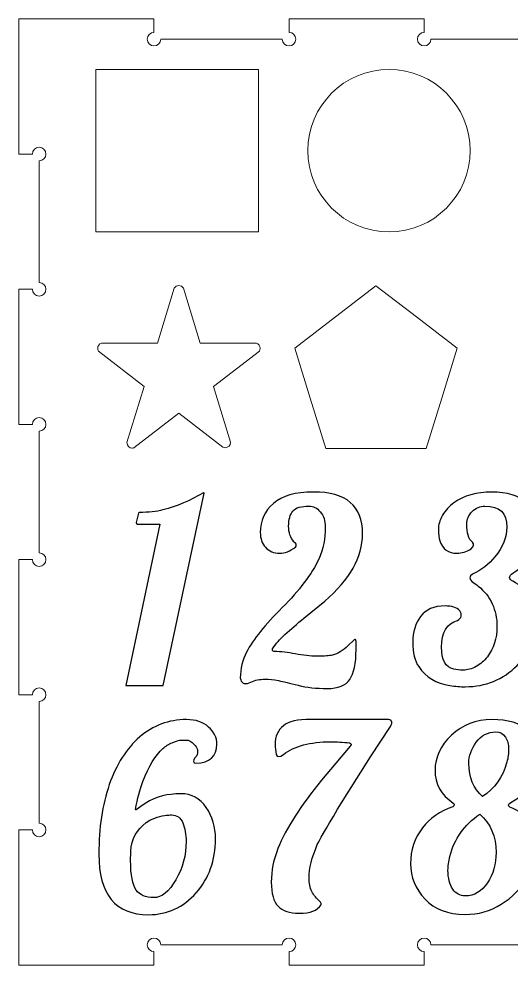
# Model space of a CAD drawing. Header units: centimetres. Extents: x -64 to 66, y 7 to 67.
# Drawn here: x -28.18 to -13.61, y 39.49 to 67.49 of the extents above; entities that cross this region are included whole.
import ezdxf

# ---------------------------------------------------------------- set-up
doc = ezdxf.new("R2010")
doc.units = ezdxf.units.CM
doc.header["$MEASUREMENT"] = 0
doc.layers.add('layer 1', color=7, linetype='Continuous')

msp = doc.modelspace()

# ---------------------------------------------------------------- linework, layer by layer
at = {"layer": 'layer 1', "color": 250, "lineweight": 20}
for points, knots in [([(-23.98167, 40.0928), (-23.98167, 40.0928), (-20.38167, 40.0928), (-20.38167, 40.0928), (-20.38167, 40.0928), (-20.38167, 40.20326), (-20.29213, 40.2928), (-20.18167, 40.2928), (-20.18167, 40.2928), (-20.07121, 40.2928), (-19.98167, 40.20326), (-19.98167, 40.0928), (-19.98167, 40.0928), (-19.98167, 39.98234), (-20.07121, 39.8928), (-20.18167, 39.8928), (-20.18167, 39.8928), (-20.18167, 39.8928), (-20.18167, 39.4928), (-20.18167, 39.4928), (-20.18167, 39.4928), (-20.18167, 39.4928), (-16.18166, 39.4928), (-16.18166, 39.4928), (-16.18166, 39.4928), (-16.18166, 39.4928), (-16.18166, 39.8928), (-16.18166, 39.8928), (-16.18166, 39.8928), (-16.29212, 39.8928), (-16.38166, 39.98234), (-16.38166, 40.0928), (-16.38166, 40.0928), (-16.38166, 40.20326), (-16.29212, 40.2928), (-16.18166, 40.2928), (-16.18166, 40.2928), (-16.0712, 40.2928), (-15.98166, 40.20326), (-15.98166, 40.0928), (-15.98166, 40.0928), (-15.98166, 40.0928), (-12.38166, 40.0928), (-12.38166, 40.0928), (-12.38166, 40.0928), (-12.38166, 40.20326), (-12.29212, 40.2928), (-12.18166, 40.2928), (-12.18166, 40.2928), (-12.0712, 40.2928), (-11.98166, 40.20326), (-11.98166, 40.0928), (-11.98166, 40.0928), (-11.98166, 39.98234), (-12.0712, 39.8928), (-12.18166, 39.8928), (-12.18166, 39.8928), (-12.18166, 39.8928), (-12.18166, 39.4928), (-12.18166, 39.4928), (-12.18166, 39.4928), (-12.18166, 39.4928), (-8.18167, 39.4928), (-8.18167, 39.4928), (-8.18167, 39.4928), (-8.18167, 39.4928), (-8.18167, 39.8928), (-8.18167, 39.8928), (-8.18167, 39.8928), (-8.29213, 39.8928), (-8.38167, 39.98234), (-8.38167, 40.0928), (-8.38167, 40.0928), (-8.38167, 40.20326), (-8.29213, 40.2928), (-8.18167, 40.2928), (-8.18167, 40.2928), (-8.07121, 40.2928), (-7.98167, 40.20326), (-7.98167, 40.0928), (-7.98167, 40.0928), (-7.98167, 40.0928), (-4.38167, 40.0928), (-4.38167, 40.0928), (-4.38167, 40.0928), (-4.38167, 40.20326), (-4.29213, 40.2928), (-4.18167, 40.2928), (-4.18167, 40.2928), (-4.07121, 40.2928), (-3.98167, 40.20326), (-3.98167, 40.0928), (-3.98167, 40.0928), (-3.98167, 39.98234), (-4.07121, 39.8928), (-4.18167, 39.8928), (-4.18167, 39.8928), (-4.18167, 39.8928), (-4.18167, 39.4928), (-4.18167, 39.4928), (-4.18167, 39.4928), (-4.18167, 39.4928), (-0.18166, 39.4928), (-0.18166, 39.4928), (-0.18166, 39.4928), (-0.18166, 39.4928), (-0.18166, 43.4928), (-0.18166, 43.4928), (-0.18166, 43.4928), (-0.18166, 43.4928), (-0.58166, 43.4928), (-0.58166, 43.4928), (-0.58166, 43.4928), (-0.58166, 43.38234), (-0.6712, 43.2928), (-0.78166, 43.2928), (-0.78166, 43.2928), (-0.89212, 43.2928), (-0.98166, 43.38234), (-0.98166, 43.4928), (-0.98166, 43.4928), (-0.98166, 43.60326), (-0.89212, 43.6928), (-0.78166, 43.6928), (-0.78166, 43.6928), (-0.78166, 43.6928), (-0.78166, 47.2928), (-0.78166, 47.2928), (-0.78166, 47.2928), (-0.89212, 47.2928), (-0.98166, 47.38234), (-0.98166, 47.4928), (-0.98166, 47.4928), (-0.98166, 47.60326), (-0.89212, 47.6928), (-0.78166, 47.6928), (-0.78166, 47.6928), (-0.6712, 47.6928), (-0.58166, 47.60326), (-0.58166, 47.4928), (-0.58166, 47.4928), (-0.58166, 47.4928), (-0.18166, 47.4928), (-0.18166, 47.4928), (-0.18166, 47.4928), (-0.18166, 47.4928), (-0.18166, 51.4928), (-0.18166, 51.4928), (-0.18166, 51.4928), (-0.18166, 51.4928), (-0.58166, 51.4928), (-0.58166, 51.4928), (-0.58166, 51.4928), (-0.58166, 51.38234), (-0.6712, 51.2928), (-0.78166, 51.2928), (-0.78166, 51.2928), (-0.89212, 51.2928), (-0.98166, 51.38234), (-0.98166, 51.4928), (-0.98166, 51.4928), (-0.98166, 51.60326), (-0.89212, 51.6928), (-0.78166, 51.6928), (-0.78166, 51.6928), (-0.78166, 51.6928), (-0.78166, 55.2928), (-0.78166, 55.2928), (-0.78166, 55.2928), (-0.89212, 55.2928), (-0.98166, 55.38234), (-0.98166, 55.4928), (-0.98166, 55.4928), (-0.98166, 55.60326), (-0.89212, 55.6928), (-0.78166, 55.6928), (-0.78166, 55.6928), (-0.6712, 55.6928), (-0.58166, 55.60326), (-0.58166, 55.4928), (-0.58166, 55.4928), (-0.58166, 55.4928), (-0.18166, 55.4928), (-0.18166, 55.4928), (-0.18166, 55.4928), (-0.18166, 55.4928), (-0.18166, 59.4928), (-0.18166, 59.4928), (-0.18166, 59.4928), (-0.18166, 59.4928), (-0.58166, 59.4928), (-0.58166, 59.4928), (-0.58166, 59.4928), (-0.58166, 59.38234), (-0.6712, 59.2928), (-0.78166, 59.2928), (-0.78166, 59.2928), (-0.89212, 59.2928), (-0.98166, 59.38234), (-0.98166, 59.4928), (-0.98166, 59.4928), (-0.98166, 59.60326), (-0.89212, 59.6928), (-0.78166, 59.6928), (-0.78166, 59.6928), (-0.78166, 59.6928), (-0.78166, 63.2928), (-0.78166, 63.2928), (-0.78166, 63.2928), (-0.89212, 63.2928), (-0.98166, 63.38234), (-0.98166, 63.4928), (-0.98166, 63.4928), (-0.98166, 63.60326), (-0.89212, 63.6928), (-0.78166, 63.6928), (-0.78166, 63.6928), (-0.6712, 63.6928), (-0.58166, 63.60326), (-0.58166, 63.4928), (-0.58166, 63.4928), (-0.58166, 63.4928), (-0.18166, 63.4928), (-0.18166, 63.4928), (-0.18166, 63.4928), (-0.18166, 63.4928), (-0.18166, 67.4928), (-0.18166, 67.4928), (-0.18166, 67.4928), (-0.18166, 67.4928), (-4.18167, 67.4928), (-4.18167, 67.4928), (-4.18167, 67.4928), (-4.18167, 67.4928), (-4.18167, 67.0928), (-4.18167, 67.0928), (-4.18167, 67.0928), (-4.07121, 67.0928), (-3.98167, 67.00326), (-3.98167, 66.8928), (-3.98167, 66.8928), (-3.98167, 66.78234), (-4.07121, 66.6928), (-4.18167, 66.6928), (-4.18167, 66.6928), (-4.29213, 66.6928), (-4.38167, 66.78234), (-4.38167, 66.8928), (-4.38167, 66.8928), (-4.38167, 66.8928), (-7.98167, 66.8928), (-7.98167, 66.8928), (-7.98167, 66.8928), (-7.98167, 66.78234), (-8.07121, 66.6928), (-8.18167, 66.6928), (-8.18167, 66.6928), (-8.29213, 66.6928), (-8.38167, 66.78234), (-8.38167, 66.8928), (-8.38167, 66.8928), (-8.38167, 67.00326), (-8.29213, 67.0928), (-8.18167, 67.0928), (-8.18167, 67.0928), (-8.18167, 67.0928), (-8.18167, 67.4928), (-8.18167, 67.4928), (-8.18167, 67.4928), (-8.18167, 67.4928), (-12.18166, 67.4928), (-12.18166, 67.4928), (-12.18166, 67.4928), (-12.18166, 67.4928), (-12.18166, 67.0928), (-12.18166, 67.0928), (-12.18166, 67.0928), (-12.0712, 67.0928), (-11.98166, 67.00326), (-11.98166, 66.8928), (-11.98166, 66.8928), (-11.98166, 66.78234), (-12.0712, 66.6928), (-12.18166, 66.6928), (-12.18166, 66.6928), (-12.29212, 66.6928), (-12.38166, 66.78234), (-12.38166, 66.8928), (-12.38166, 66.8928), (-12.38166, 66.8928), (-15.98166, 66.8928), (-15.98166, 66.8928), (-15.98166, 66.8928), (-15.98166, 66.78234), (-16.0712, 66.6928), (-16.18166, 66.6928), (-16.18166, 66.6928), (-16.29212, 66.6928), (-16.38166, 66.78234), (-16.38166, 66.8928), (-16.38166, 66.8928), (-16.38166, 67.00326), (-16.29212, 67.0928), (-16.18166, 67.0928), (-16.18166, 67.0928), (-16.18166, 67.0928), (-16.18166, 67.4928), (-16.18166, 67.4928), (-16.18166, 67.4928), (-16.18166, 67.4928), (-20.18167, 67.4928), (-20.18167, 67.4928), (-20.18167, 67.4928), (-20.18167, 67.4928), (-20.18167, 67.0928), (-20.18167, 67.0928), (-20.18167, 67.0928), (-20.07121, 67.0928), (-19.98167, 67.00326), (-19.98167, 66.8928), (-19.98167, 66.8928), (-19.98167, 66.78234), (-20.07121, 66.6928), (-20.18167, 66.6928), (-20.18167, 66.6928), (-20.29213, 66.6928), (-20.38167, 66.78234), (-20.38167, 66.8928), (-20.38167, 66.8928), (-20.38167, 66.8928), (-23.98167, 66.8928), (-23.98167, 66.8928), (-23.98167, 66.8928), (-23.98167, 66.78234), (-24.07121, 66.6928), (-24.18167, 66.6928), (-24.18167, 66.6928), (-24.29213, 66.6928), (-24.38167, 66.78234), (-24.38167, 66.8928), (-24.38167, 66.8928), (-24.38167, 67.00326), (-24.29213, 67.0928), (-24.18167, 67.0928), (-24.18167, 67.0928), (-24.18167, 67.0928), (-24.18167, 67.4928), (-24.18167, 67.4928), (-24.18167, 67.4928), (-24.18167, 67.4928), (-28.18166, 67.4928), (-28.18166, 67.4928), (-28.18166, 67.4928), (-28.18166, 67.4928), (-28.18166, 63.4928), (-28.18166, 63.4928), (-28.18166, 63.4928), (-28.18166, 63.4928), (-27.78166, 63.4928), (-27.78166, 63.4928), (-27.78166, 63.4928), (-27.78166, 63.60326), (-27.69212, 63.6928), (-27.58166, 63.6928), (-27.58166, 63.6928), (-27.4712, 63.6928), (-27.38166, 63.60326), (-27.38166, 63.4928), (-27.38166, 63.4928), (-27.38166, 63.38234), (-27.4712, 63.2928), (-27.58166, 63.2928), (-27.58166, 63.2928), (-27.58166, 63.2928), (-27.58166, 59.6928), (-27.58166, 59.6928), (-27.58166, 59.6928), (-27.4712, 59.6928), (-27.38166, 59.60326), (-27.38166, 59.4928), (-27.38166, 59.4928), (-27.38166, 59.38234), (-27.4712, 59.2928), (-27.58166, 59.2928), (-27.58166, 59.2928), (-27.69212, 59.2928), (-27.78166, 59.38234), (-27.78166, 59.4928), (-27.78166, 59.4928), (-27.78166, 59.4928), (-28.18166, 59.4928), (-28.18166, 59.4928), (-28.18166, 59.4928), (-28.18166, 59.4928), (-28.18166, 55.4928), (-28.18166, 55.4928), (-28.18166, 55.4928), (-28.18166, 55.4928), (-27.78166, 55.4928), (-27.78166, 55.4928), (-27.78166, 55.4928), (-27.78166, 55.60326), (-27.69212, 55.6928), (-27.58166, 55.6928), (-27.58166, 55.6928), (-27.4712, 55.6928), (-27.38166, 55.60326), (-27.38166, 55.4928), (-27.38166, 55.4928), (-27.38166, 55.38234), (-27.4712, 55.2928), (-27.58166, 55.2928), (-27.58166, 55.2928), (-27.58166, 55.2928), (-27.58166, 51.6928), (-27.58166, 51.6928), (-27.58166, 51.6928), (-27.4712, 51.6928), (-27.38166, 51.60326), (-27.38166, 51.4928), (-27.38166, 51.4928), (-27.38166, 51.38234), (-27.4712, 51.2928), (-27.58166, 51.2928), (-27.58166, 51.2928), (-27.69212, 51.2928), (-27.78166, 51.38234), (-27.78166, 51.4928), (-27.78166, 51.4928), (-27.78166, 51.4928), (-28.18166, 51.4928), (-28.18166, 51.4928), (-28.18166, 51.4928), (-28.18166, 51.4928), (-28.18166, 47.4928), (-28.18166, 47.4928), (-28.18166, 47.4928), (-28.18166, 47.4928), (-27.78166, 47.4928), (-27.78166, 47.4928), (-27.78166, 47.4928), (-27.78166, 47.60326), (-27.69212, 47.6928), (-27.58166, 47.6928), (-27.58166, 47.6928), (-27.4712, 47.6928), (-27.38166, 47.60326), (-27.38166, 47.4928), (-27.38166, 47.4928), (-27.38166, 47.38234), (-27.4712, 47.2928), (-27.58166, 47.2928), (-27.58166, 47.2928), (-27.58166, 47.2928), (-27.58166, 43.6928), (-27.58166, 43.6928), (-27.58166, 43.6928), (-27.4712, 43.6928), (-27.38166, 43.60326), (-27.38166, 43.4928), (-27.38166, 43.4928), (-27.38166, 43.38234), (-27.4712, 43.2928), (-27.58166, 43.2928), (-27.58166, 43.2928), (-27.69212, 43.2928), (-27.78166, 43.38234), (-27.78166, 43.4928), (-27.78166, 43.4928), (-27.78166, 43.4928), (-28.18166, 43.4928), (-28.18166, 43.4928), (-28.18166, 43.4928), (-28.18166, 43.4928), (-28.18166, 39.4928), (-28.18166, 39.4928), (-28.18166, 39.4928), (-28.18166, 39.4928), (-24.18167, 39.4928), (-24.18167, 39.4928), (-24.18167, 39.4928), (-24.18167, 39.4928), (-24.18167, 39.8928), (-24.18167, 39.8928), (-24.18167, 39.8928), (-24.29213, 39.8928), (-24.38167, 39.98234), (-24.38167, 40.0928), (-24.38167, 40.0928), (-24.38167, 40.20326), (-24.29213, 40.2928), (-24.18167, 40.2928), (-24.18167, 40.2928), (-24.07121, 40.2928), (-23.98167, 40.20326), (-23.98167, 40.0928)], [0, 0, 0, 0, 0.008, 0.008, 0.008, 0.008, 0.016, 0.016, 0.016, 0.016, 0.024, 0.024, 0.024, 0.024, 0.032, 0.032, 0.032, 0.032, 0.04, 0.04, 0.04, 0.04, 0.048, 0.048, 0.048, 0.048, 0.056, 0.056, 0.056, 0.056, 0.064, 0.064, 0.064, 0.064, 0.072, 0.072, 0.072, 0.072, 0.08, 0.08, 0.08, 0.08, 0.088, 0.088, 0.088, 0.088, 0.096, 0.096, 0.096, 0.096, 0.104, 0.104, 0.104, 0.104, 0.112, 0.112, 0.112, 0.112, 0.12, 0.12, 0.12, 0.12, 0.128, 0.128, 0.128, 0.128, 0.136, 0.136, 0.136, 0.136, 0.144, 0.144, 0.144, 0.144, 0.152, 0.152, 0.152, 0.152, 0.16, 0.16, 0.16, 0.16, 0.168, 0.168, 0.168, 0.168, 0.176, 0.176, 0.176, 0.176, 0.184, 0.184, 0.184, 0.184, 0.192, 0.192, 0.192, 0.192, 0.2, 0.2, 0.2, 0.2, 0.208, 0.208, 0.208, 0.208, 0.216, 0.216, 0.216, 0.216, 0.224, 0.224, 0.224, 0.224, 0.232, 0.232, 0.232, 0.232, 0.24, 0.24, 0.24, 0.24, 0.248, 0.248, 0.248, 0.248, 0.256, 0.256, 0.256, 0.256, 0.264, 0.264, 0.264, 0.264, 0.272, 0.272, 0.272, 0.272, 0.28, 0.28, 0.28, 0.28, 0.288, 0.288, 0.288, 0.288, 0.296, 0.296, 0.296, 0.296, 0.304, 0.304, 0.304, 0.304, 0.312, 0.312, 0.312, 0.312, 0.32, 0.32, 0.32, 0.32, 0.328, 0.328, 0.328, 0.328, 0.336, 0.336, 0.336, 0.336, 0.344, 0.344, 0.344, 0.344, 0.352, 0.352, 0.352, 0.352, 0.36, 0.36, 0.36, 0.36, 0.368, 0.368, 0.368, 0.368, 0.376, 0.376, 0.376, 0.376, 0.384, 0.384, 0.384, 0.384, 0.392, 0.392, 0.392, 0.392, 0.4, 0.4, 0.4, 0.4, 0.408, 0.408, 0.408, 0.408, 0.416, 0.416, 0.416, 0.416, 0.424, 0.424, 0.424, 0.424, 0.432, 0.432, 0.432, 0.432, 0.44, 0.44, 0.44, 0.44, 0.448, 0.448, 0.448, 0.448, 0.456, 0.456, 0.456, 0.456, 0.464, 0.464, 0.464, 0.464, 0.472, 0.472, 0.472, 0.472, 0.48, 0.48, 0.48, 0.48, 0.488, 0.488, 0.488, 0.488, 0.496, 0.496, 0.496, 0.496, 0.504, 0.504, 0.504, 0.504, 0.512, 0.512, 0.512, 0.512, 0.52, 0.52, 0.52, 0.52, 0.528, 0.528, 0.528, 0.528, 0.536, 0.536, 0.536, 0.536, 0.544, 0.544, 0.544, 0.544, 0.552, 0.552, 0.552, 0.552, 0.56, 0.56, 0.56, 0.56, 0.568, 0.568, 0.568, 0.568, 0.576, 0.576, 0.576, 0.576, 0.584, 0.584, 0.584, 0.584, 0.592, 0.592, 0.592, 0.592, 0.6, 0.6, 0.6, 0.6, 0.608, 0.608, 0.608, 0.608, 0.616, 0.616, 0.616, 0.616, 0.624, 0.624, 0.624, 0.624, 0.632, 0.632, 0.632, 0.632, 0.64, 0.64, 0.64, 0.64, 0.648, 0.648, 0.648, 0.648, 0.656, 0.656, 0.656, 0.656, 0.664, 0.664, 0.664, 0.664, 0.672, 0.672, 0.672, 0.672, 0.68, 0.68, 0.68, 0.68, 0.688, 0.688, 0.688, 0.688, 0.696, 0.696, 0.696, 0.696, 0.704, 0.704, 0.704, 0.704, 0.712, 0.712, 0.712, 0.712, 0.72, 0.72, 0.72, 0.72, 0.728, 0.728, 0.728, 0.728, 0.736, 0.736, 0.736, 0.736, 0.744, 0.744, 0.744, 0.744, 0.752, 0.752, 0.752, 0.752, 0.76, 0.76, 0.76, 0.76, 0.768, 0.768, 0.768, 0.768, 0.776, 0.776, 0.776, 0.776, 0.784, 0.784, 0.784, 0.784, 0.792, 0.792, 0.792, 0.792, 0.8, 0.8, 0.8, 0.8, 0.808, 0.808, 0.808, 0.808, 0.816, 0.816, 0.816, 0.816, 0.824, 0.824, 0.824, 0.824, 0.832, 0.832, 0.832, 0.832, 0.84, 0.84, 0.84, 0.84, 0.848, 0.848, 0.848, 0.848, 0.856, 0.856, 0.856, 0.856, 0.864, 0.864, 0.864, 0.864, 0.872, 0.872, 0.872, 0.872, 0.88, 0.88, 0.88, 0.88, 0.888, 0.888, 0.888, 0.888, 0.896, 0.896, 0.896, 0.896, 0.904, 0.904, 0.904, 0.904, 0.912, 0.912, 0.912, 0.912, 0.92, 0.92, 0.92, 0.92, 0.928, 0.928, 0.928, 0.928, 0.936, 0.936, 0.936, 0.936, 0.944, 0.944, 0.944, 0.944, 0.952, 0.952, 0.952, 0.952, 0.96, 0.96, 0.96, 0.96, 0.968, 0.968, 0.968, 0.968, 0.976, 0.976, 0.976, 0.976, 0.984, 0.984, 0.984, 0.984, 1, 1, 1, 1]), ([(-25.89894, 61.18924), (-25.89894, 61.18924), (-21.08837, 61.18924), (-21.08837, 61.18924), (-21.08837, 61.18924), (-21.08837, 61.18924), (-21.08837, 65.99981), (-21.08837, 65.99981), (-21.08837, 65.99981), (-21.08837, 65.99981), (-25.89894, 65.99981), (-25.89894, 65.99981), (-25.89894, 65.99981), (-25.89894, 65.99981), (-25.89894, 61.18924), (-25.89894, 61.18924)], [0, 0, 0, 0, 0.2, 0.2, 0.2, 0.2, 0.4, 0.4, 0.4, 0.4, 0.6, 0.6, 0.6, 0.6, 1, 1, 1, 1]), ([(-17.22185, 61.18924), (-15.89705, 61.18924), (-14.81656, 62.26975), (-14.81656, 63.59452), (-14.81656, 63.59452), (-14.81656, 64.91931), (-15.89705, 65.99981), (-17.22185, 65.99981), (-17.22185, 65.99981), (-18.54663, 65.99981), (-19.62712, 64.91931), (-19.62712, 63.59452), (-19.62712, 63.59452), (-19.62712, 62.26975), (-18.54663, 61.18924), (-17.22185, 61.18924)], [0, 0, 0, 0, 0.2, 0.2, 0.2, 0.2, 0.4, 0.4, 0.4, 0.4, 0.6, 0.6, 0.6, 0.6, 1, 1, 1, 1]), ([(-21.14885, 57.89739), (-21.08459, 57.87585), (-21.03824, 57.81473), (-21.03824, 57.7427), (-21.03824, 57.7427), (-21.03824, 57.71303), (-21.04611, 57.68522), (-21.05984, 57.66126), (-21.05984, 57.66126), (-21.05984, 57.66126), (-22.42081, 56.61724), (-22.42081, 56.61724), (-22.42081, 56.61724), (-22.42081, 56.61724), (-21.9115, 54.96632), (-21.9115, 54.96632), (-21.9115, 54.96632), (-21.91181, 54.87659), (-21.98407, 54.80393), (-22.07315, 54.80393), (-22.07315, 54.80393), (-22.09667, 54.80393), (-22.11901, 54.809), (-22.13914, 54.81809), (-22.13914, 54.81809), (-22.13914, 54.81809), (-23.4453, 55.82817), (-23.4453, 55.82817), (-23.4453, 55.82817), (-23.4453, 55.82817), (-24.77907, 54.79673), (-24.77907, 54.79673), (-24.77907, 54.79673), (-24.79247, 54.79311), (-24.80656, 54.79118), (-24.82107, 54.79118), (-24.82107, 54.79118), (-24.91036, 54.79118), (-24.98274, 54.86416), (-24.98274, 54.95458), (-24.98274, 54.95458), (-24.98274, 54.95458), (-24.4698, 56.61724), (-24.4698, 56.61724), (-24.4698, 56.61724), (-24.4698, 56.61724), (-25.82422, 57.65624), (-25.82422, 57.65624), (-25.82422, 57.65624), (-25.8398, 57.68129), (-25.84882, 57.71094), (-25.84882, 57.7427), (-25.84882, 57.7427), (-25.84882, 57.81472), (-25.80247, 57.87583), (-25.73823, 57.89738), (-25.73823, 57.89738), (-25.73823, 57.89738), (-24.07847, 57.89401), (-24.07847, 57.89401), (-24.07847, 57.89401), (-24.07847, 57.89401), (-23.58122, 59.52702), (-23.58122, 59.52702), (-23.58122, 59.52702), (-23.55245, 59.57197), (-23.50233, 59.60175), (-23.4453, 59.60175), (-23.4453, 59.60175), (-23.38829, 59.60175), (-23.33816, 59.57196), (-23.30937, 59.52702), (-23.30937, 59.52702), (-23.30937, 59.52702), (-22.81214, 57.89401), (-22.81214, 57.89401), (-22.81214, 57.89401), (-22.81214, 57.89401), (-21.14885, 57.89738), (-21.14885, 57.89738), (-21.14885, 57.89738), (-21.14885, 57.89738), (-21.14885, 57.89739), (-21.14885, 57.89739)], [0, 0, 0, 0, 0.04545455, 0.04545455, 0.04545455, 0.04545455, 0.09090909, 0.09090909, 0.09090909, 0.09090909, 0.13636364, 0.13636364, 0.13636364, 0.13636364, 0.18181818, 0.18181818, 0.18181818, 0.18181818, 0.22727273, 0.22727273, 0.22727273, 0.22727273, 0.27272727, 0.27272727, 0.27272727, 0.27272727, 0.31818182, 0.31818182, 0.31818182, 0.31818182, 0.36363636, 0.36363636, 0.36363636, 0.36363636, 0.40909091, 0.40909091, 0.40909091, 0.40909091, 0.45454545, 0.45454545, 0.45454545, 0.45454545, 0.5, 0.5, 0.5, 0.5, 0.54545455, 0.54545455, 0.54545455, 0.54545455, 0.59090909, 0.59090909, 0.59090909, 0.59090909, 0.63636364, 0.63636364, 0.63636364, 0.63636364, 0.68181818, 0.68181818, 0.68181818, 0.68181818, 0.72727273, 0.72727273, 0.72727273, 0.72727273, 0.77272727, 0.77272727, 0.77272727, 0.77272727, 0.81818182, 0.81818182, 0.81818182, 0.81818182, 0.86363636, 0.86363636, 0.86363636, 0.86363636, 0.90909091, 0.90909091, 0.90909091, 0.90909091, 1, 1, 1, 1]), ([(-17.60774, 59.59158), (-17.60774, 59.59158), (-16.40509, 58.67285), (-16.40509, 58.67285), (-16.40509, 58.67285), (-16.40509, 58.67285), (-15.20245, 57.75411), (-15.20245, 57.75411), (-15.20245, 57.75411), (-15.20245, 57.75411), (-15.66182, 56.26756), (-15.66182, 56.26756), (-15.66182, 56.26756), (-15.66182, 56.26756), (-16.12119, 54.78101), (-16.12119, 54.78101), (-16.12119, 54.78101), (-16.12119, 54.78101), (-17.60774, 54.78101), (-17.60774, 54.78101), (-17.60774, 54.78101), (-17.60774, 54.78101), (-19.09427, 54.78101), (-19.09427, 54.78101), (-19.09427, 54.78101), (-19.09427, 54.78101), (-19.55364, 56.26756), (-19.55364, 56.26756), (-19.55364, 56.26756), (-19.55364, 56.26756), (-20.01302, 57.75411), (-20.01302, 57.75411), (-20.01302, 57.75411), (-20.01302, 57.75411), (-18.81037, 58.67285), (-18.81037, 58.67285), (-18.81037, 58.67285), (-18.81037, 58.67285), (-17.60774, 59.59158), (-17.60774, 59.59158)], [0, 0, 0, 0, 0.09090909, 0.09090909, 0.09090909, 0.09090909, 0.18181818, 0.18181818, 0.18181818, 0.18181818, 0.27272727, 0.27272727, 0.27272727, 0.27272727, 0.36363636, 0.36363636, 0.36363636, 0.36363636, 0.45454545, 0.45454545, 0.45454545, 0.45454545, 0.54545455, 0.54545455, 0.54545455, 0.54545455, 0.63636364, 0.63636364, 0.63636364, 0.63636364, 0.72727273, 0.72727273, 0.72727273, 0.72727273, 0.81818182, 0.81818182, 0.81818182, 0.81818182, 1, 1, 1, 1])]:
    msp.add_open_spline(points, degree=3, knots=knots, dxfattribs=at)
at = {"layer": 'layer 1', "color": 250}
for points, knots in [([(-20.67398, 48.85544), (-20.6848, 48.81888), (-20.668, 48.79068), (-20.62361, 48.77085), (-20.62361, 48.77085), (-20.41677, 48.76677), (-20.20979, 48.74415), (-20.00184, 48.70267), (-20.00184, 48.70267), (-19.77235, 48.6569), (-19.55311, 48.63384), (-19.34532, 48.63384), (-19.34532, 48.63384), (-19.13753, 48.63384), (-18.98836, 48.64404), (-18.89911, 48.66701), (-18.89911, 48.66701), (-18.73973, 48.70899), (-18.58678, 48.79953), (-18.4389, 48.93595), (-18.4389, 48.93595), (-18.4389, 48.93595), (-18.25188, 49.11783), (-18.25188, 49.11783), (-18.25188, 49.11783), (-18.22639, 49.13872), (-18.20902, 49.13189), (-18.19974, 49.09734), (-18.19974, 49.09734), (-18.1977, 49.05946), (-18.19669, 49.02309), (-18.19669, 48.98826), (-18.19669, 48.98826), (-18.19669, 48.98826), (-18.19669, 48.82763), (-18.19669, 48.82763), (-18.19669, 48.82763), (-18.19669, 48.42216), (-18.25785, 48.12899), (-18.38154, 47.94795), (-18.38154, 47.94795), (-18.50512, 47.7669), (-18.72828, 47.67772), (-19.05206, 47.67772), (-19.05206, 47.67772), (-19.37587, 47.67772), (-19.66144, 47.70953), (-19.90879, 47.77204), (-19.90879, 47.77204), (-20.15731, 47.83574), (-20.35246, 47.88163), (-20.4952, 47.91099), (-20.4952, 47.91099), (-20.63796, 47.939), (-20.7693, 47.9531), (-20.8891, 47.9531), (-20.8891, 47.9531), (-21.04594, 47.9531), (-21.18869, 47.925), (-21.31489, 47.86763), (-21.31489, 47.86763), (-21.31489, 47.86763), (-21.36142, 47.84732), (-21.36142, 47.84732), (-21.36142, 47.84732), (-21.51908, 47.78585), (-21.60684, 47.83385), (-21.62467, 47.99131), (-21.62467, 47.99131), (-21.62467, 48.2692), (-21.56478, 48.52416), (-21.44245, 48.75236), (-21.44245, 48.75236), (-21.241, 49.131), (-20.88658, 49.57088), (-20.38173, 50.07309), (-20.38173, 50.07309), (-19.87563, 50.57541), (-19.51354, 51.05983), (-19.29426, 51.52772), (-19.29426, 51.52772), (-19.1706, 51.80435), (-19.10817, 52.11161), (-19.10817, 52.45076), (-19.10817, 52.45076), (-19.10817, 52.63939), (-19.15786, 52.79108), (-19.25731, 52.90582), (-19.25731, 52.90582), (-19.35679, 53.02055), (-19.46636, 53.07793), (-19.58626, 53.07793), (-19.58626, 53.07793), (-19.81953, 53.07793), (-19.98015, 53.02823), (-20.06554, 52.92876), (-20.06554, 52.92876), (-20.15225, 52.82938), (-20.19436, 52.68023), (-20.19436, 52.48391), (-20.19436, 52.48391), (-20.19436, 52.28761), (-20.14205, 52.13329), (-20.03752, 52.02109), (-20.03752, 52.02109), (-20.02376, 52.0064), (-20.00895, 51.99327), (-19.99306, 51.98181), (-19.99306, 51.98181), (-19.95761, 51.93796), (-19.95825, 51.89851), (-19.995, 51.86344), (-19.995, 51.86344), (-20.15573, 51.74214), (-20.31014, 51.68075), (-20.45825, 51.68075), (-20.45825, 51.68075), (-20.63415, 51.68075), (-20.77309, 51.73939), (-20.87763, 51.85666), (-20.87763, 51.85666), (-20.98217, 51.97392), (-21.03446, 52.12055), (-21.03446, 52.29773), (-21.03446, 52.29773), (-21.03446, 52.64065), (-20.90573, 52.92623), (-20.64688, 53.15318), (-20.64688, 53.15318), (-20.38816, 53.37884), (-19.99164, 53.49233), (-19.45878, 53.49233), (-19.45878, 53.49233), (-18.48984, 53.49233), (-18.00543, 53.08181), (-18.00543, 52.2595), (-18.00543, 52.2595), (-18.00543, 51.56088), (-18.37891, 50.89541), (-19.12604, 50.26562), (-19.12604, 50.26562), (-19.12604, 50.26562), (-19.73922, 49.75825), (-19.73922, 49.75825), (-19.73922, 49.75825), (-19.94067, 49.59636), (-20.12932, 49.43446), (-20.30521, 49.27383), (-20.30521, 49.27383), (-20.45177, 49.13912), (-20.57491, 48.99987), (-20.67398, 48.85544)], [0, 0, 0, 0, 0.02564103, 0.02564103, 0.02564103, 0.02564103, 0.05128205, 0.05128205, 0.05128205, 0.05128205, 0.07692308, 0.07692308, 0.07692308, 0.07692308, 0.1025641, 0.1025641, 0.1025641, 0.1025641, 0.12820513, 0.12820513, 0.12820513, 0.12820513, 0.15384615, 0.15384615, 0.15384615, 0.15384615, 0.17948718, 0.17948718, 0.17948718, 0.17948718, 0.20512821, 0.20512821, 0.20512821, 0.20512821, 0.23076923, 0.23076923, 0.23076923, 0.23076923, 0.25641026, 0.25641026, 0.25641026, 0.25641026, 0.28205128, 0.28205128, 0.28205128, 0.28205128, 0.30769231, 0.30769231, 0.30769231, 0.30769231, 0.33333333, 0.33333333, 0.33333333, 0.33333333, 0.35897436, 0.35897436, 0.35897436, 0.35897436, 0.38461538, 0.38461538, 0.38461538, 0.38461538, 0.41025641, 0.41025641, 0.41025641, 0.41025641, 0.43589744, 0.43589744, 0.43589744, 0.43589744, 0.46153846, 0.46153846, 0.46153846, 0.46153846, 0.48717949, 0.48717949, 0.48717949, 0.48717949, 0.51282051, 0.51282051, 0.51282051, 0.51282051, 0.53846154, 0.53846154, 0.53846154, 0.53846154, 0.56410256, 0.56410256, 0.56410256, 0.56410256, 0.58974359, 0.58974359, 0.58974359, 0.58974359, 0.61538462, 0.61538462, 0.61538462, 0.61538462, 0.64102564, 0.64102564, 0.64102564, 0.64102564, 0.66666667, 0.66666667, 0.66666667, 0.66666667, 0.69230769, 0.69230769, 0.69230769, 0.69230769, 0.71794872, 0.71794872, 0.71794872, 0.71794872, 0.74358974, 0.74358974, 0.74358974, 0.74358974, 0.76923077, 0.76923077, 0.76923077, 0.76923077, 0.79487179, 0.79487179, 0.79487179, 0.79487179, 0.82051282, 0.82051282, 0.82051282, 0.82051282, 0.84615385, 0.84615385, 0.84615385, 0.84615385, 0.87179487, 0.87179487, 0.87179487, 0.87179487, 0.8974359, 0.8974359, 0.8974359, 0.8974359, 0.92307692, 0.92307692, 0.92307692, 0.92307692, 0.94871795, 0.94871795, 0.94871795, 0.94871795, 1, 1, 1, 1]), ([(-15.12367, 49.97829), (-15.0483, 49.85822), (-15.07216, 49.76351), (-15.19525, 49.69418), (-15.19525, 49.69418), (-15.50999, 49.603), (-15.66775, 49.33896), (-15.66775, 48.90279), (-15.66775, 48.90279), (-15.66775, 48.52416), (-15.54533, 48.30615), (-15.30187, 48.24881), (-15.30187, 48.24881), (-15.23175, 48.231), (-15.13745, 48.22206), (-15.02009, 48.22206), (-15.02009, 48.22206), (-14.90155, 48.22206), (-14.7766, 48.25772), (-14.64408, 48.32911), (-14.64408, 48.32911), (-14.51272, 48.40057), (-14.40051, 48.49488), (-14.30746, 48.61469), (-14.30746, 48.61469), (-14.11881, 48.86078), (-14.02449, 49.16163), (-14.02449, 49.51477), (-14.02449, 49.51477), (-14.02449, 50.00815), (-14.21061, 50.40584), (-14.5841, 50.71056), (-14.5841, 50.71056), (-14.63775, 50.75455), (-14.69571, 50.79473), (-14.75806, 50.83114), (-14.75806, 50.83114), (-14.84922, 50.91334), (-14.84792, 50.99109), (-14.75415, 51.06438), (-14.75415, 51.06438), (-14.48278, 51.18498), (-14.26008, 51.35529), (-14.0844, 51.57487), (-14.0844, 51.57487), (-13.85039, 51.86734), (-13.73251, 52.15876), (-13.73251, 52.45076), (-13.73251, 52.45076), (-13.73251, 52.86887), (-13.94924, 53.07793), (-14.38272, 53.07793), (-14.38272, 53.07793), (-14.52418, 53.07793), (-14.65038, 53.02318), (-14.75745, 52.91603), (-14.75745, 52.91603), (-14.86586, 52.80771), (-14.92071, 52.68276), (-14.92071, 52.54381), (-14.92071, 52.54381), (-14.92071, 52.27997), (-14.86497, 52.09963), (-14.75303, 52.00394), (-14.75303, 52.00394), (-14.69415, 51.95001), (-14.70664, 51.88696), (-14.79047, 51.81478), (-14.79047, 51.81478), (-14.92976, 51.72574), (-15.0699, 51.68075), (-15.21135, 51.68075), (-15.21135, 51.68075), (-15.46124, 51.68075), (-15.6308, 51.80435), (-15.71999, 52.05044), (-15.71999, 52.05044), (-15.74682, 52.13329), (-15.76083, 52.24297), (-15.76083, 52.38192), (-15.76083, 52.38192), (-15.76083, 52.5196), (-15.71999, 52.65981), (-15.63713, 52.8039), (-15.63713, 52.8039), (-15.55556, 52.94665), (-15.44334, 53.06906), (-15.30187, 53.17108), (-15.30187, 53.17108), (-15.00229, 53.38519), (-14.62872, 53.49233), (-14.17872, 53.49233), (-14.17872, 53.49233), (-13.72997, 53.49233), (-13.37936, 53.38391), (-13.12955, 53.16719), (-13.12955, 53.16719), (-12.87968, 52.95044), (-12.75471, 52.70064), (-12.75471, 52.41634), (-12.75471, 52.41634), (-12.75471, 52.13329), (-12.84135, 51.86307), (-13.01346, 51.60678), (-13.01346, 51.60678), (-13.14345, 51.41479), (-13.32418, 51.24425), (-13.55517, 51.09519), (-13.55517, 51.09519), (-13.68542, 51.00129), (-13.68432, 50.91941), (-13.55185, 50.84957), (-13.55185, 50.84957), (-13.34213, 50.74498), (-13.18134, 50.6096), (-13.06957, 50.44289), (-13.06957, 50.44289), (-12.9166, 50.21468), (-12.84009, 49.96477), (-12.84009, 49.69068), (-12.84009, 49.69068), (-12.84009, 49.19984), (-13.03513, 48.75625), (-13.42652, 48.36101), (-13.42652, 48.36101), (-13.84219, 47.94027), (-14.35586, 47.72996), (-14.96533, 47.72996), (-14.96533, 47.72996), (-15.10934, 47.72996), (-15.26103, 47.74015), (-15.4204, 47.7631), (-15.4204, 47.7631), (-15.82198, 47.82815), (-16.12925, 48.01426), (-16.34344, 48.32405), (-16.34344, 48.32405), (-16.46069, 48.49741), (-16.51934, 48.73837), (-16.51934, 49.04435), (-16.51934, 49.04435), (-16.51934, 49.35026), (-16.44155, 49.60656), (-16.28734, 49.81309), (-16.28734, 49.81309), (-16.13049, 50.01834), (-15.88955, 50.12036), (-15.56323, 50.12036), (-15.56323, 50.12036), (-15.36704, 50.12036), (-15.22061, 50.07291), (-15.12367, 49.97829)], [0, 0, 0, 0, 0.02564103, 0.02564103, 0.02564103, 0.02564103, 0.05128205, 0.05128205, 0.05128205, 0.05128205, 0.07692308, 0.07692308, 0.07692308, 0.07692308, 0.1025641, 0.1025641, 0.1025641, 0.1025641, 0.12820513, 0.12820513, 0.12820513, 0.12820513, 0.15384615, 0.15384615, 0.15384615, 0.15384615, 0.17948718, 0.17948718, 0.17948718, 0.17948718, 0.20512821, 0.20512821, 0.20512821, 0.20512821, 0.23076923, 0.23076923, 0.23076923, 0.23076923, 0.25641026, 0.25641026, 0.25641026, 0.25641026, 0.28205128, 0.28205128, 0.28205128, 0.28205128, 0.30769231, 0.30769231, 0.30769231, 0.30769231, 0.33333333, 0.33333333, 0.33333333, 0.33333333, 0.35897436, 0.35897436, 0.35897436, 0.35897436, 0.38461538, 0.38461538, 0.38461538, 0.38461538, 0.41025641, 0.41025641, 0.41025641, 0.41025641, 0.43589744, 0.43589744, 0.43589744, 0.43589744, 0.46153846, 0.46153846, 0.46153846, 0.46153846, 0.48717949, 0.48717949, 0.48717949, 0.48717949, 0.51282051, 0.51282051, 0.51282051, 0.51282051, 0.53846154, 0.53846154, 0.53846154, 0.53846154, 0.56410256, 0.56410256, 0.56410256, 0.56410256, 0.58974359, 0.58974359, 0.58974359, 0.58974359, 0.61538462, 0.61538462, 0.61538462, 0.61538462, 0.64102564, 0.64102564, 0.64102564, 0.64102564, 0.66666667, 0.66666667, 0.66666667, 0.66666667, 0.69230769, 0.69230769, 0.69230769, 0.69230769, 0.71794872, 0.71794872, 0.71794872, 0.71794872, 0.74358974, 0.74358974, 0.74358974, 0.74358974, 0.76923077, 0.76923077, 0.76923077, 0.76923077, 0.79487179, 0.79487179, 0.79487179, 0.79487179, 0.82051282, 0.82051282, 0.82051282, 0.82051282, 0.84615385, 0.84615385, 0.84615385, 0.84615385, 0.87179487, 0.87179487, 0.87179487, 0.87179487, 0.8974359, 0.8974359, 0.8974359, 0.8974359, 0.92307692, 0.92307692, 0.92307692, 0.92307692, 0.94871795, 0.94871795, 0.94871795, 0.94871795, 1, 1, 1, 1]), ([(-22.69975, 53.45647), (-22.69975, 53.45647), (-23.91122, 47.7631), (-23.91122, 47.7631), (-23.91122, 47.7631), (-23.91122, 47.7631), (-25.0127, 47.7631), (-25.0127, 47.7631), (-25.0127, 47.7631), (-25.0127, 47.7631), (-24.00427, 52.53613), (-24.00427, 52.53613), (-24.00427, 52.53613), (-24.00427, 52.53613), (-24.66538, 52.53613), (-24.66538, 52.53613), (-24.66538, 52.53613), (-24.69357, 52.54467), (-24.7097, 52.56386), (-24.71377, 52.59367), (-24.71377, 52.59367), (-24.71377, 52.59367), (-24.64509, 52.8644), (-24.64509, 52.8644), (-24.64509, 52.8644), (-24.6397, 52.87735), (-24.63014, 52.88523), (-24.61638, 52.88807), (-24.61638, 52.88807), (-24.33953, 52.88931), (-24.10596, 52.91288), (-23.91501, 52.96192), (-23.91501, 52.96192), (-23.50935, 53.06611), (-23.11135, 53.2363), (-22.71931, 53.46936), (-22.71931, 53.46936), (-22.70433, 53.47495), (-22.69779, 53.47066), (-22.69975, 53.45647)], [0, 0, 0, 0, 0.09090909, 0.09090909, 0.09090909, 0.09090909, 0.18181818, 0.18181818, 0.18181818, 0.18181818, 0.27272727, 0.27272727, 0.27272727, 0.27272727, 0.36363636, 0.36363636, 0.36363636, 0.36363636, 0.45454545, 0.45454545, 0.45454545, 0.45454545, 0.54545455, 0.54545455, 0.54545455, 0.54545455, 0.63636364, 0.63636364, 0.63636364, 0.63636364, 0.72727273, 0.72727273, 0.72727273, 0.72727273, 0.81818182, 0.81818182, 0.81818182, 0.81818182, 1, 1, 1, 1]), ([(-17.18155, 46.55294), (-17.18155, 46.55294), (-17.77077, 45.65218), (-17.77077, 45.65218), (-17.77077, 45.65218), (-17.77077, 45.65218), (-18.74223, 44.10577), (-18.74223, 44.10577), (-18.74223, 44.10577), (-19.09792, 43.5104), (-19.2993, 43.16113), (-19.34644, 43.05661), (-19.34644, 43.05661), (-19.50835, 42.68051), (-19.58992, 42.35158), (-19.58992, 42.06989), (-19.58992, 42.06989), (-19.58992, 41.91557), (-19.56191, 41.78305), (-19.50581, 41.67083), (-19.50581, 41.67083), (-19.45438, 41.56799), (-19.36872, 41.46301), (-19.24973, 41.35591), (-19.24973, 41.35591), (-19.22974, 41.33105), (-19.22762, 41.30223), (-19.24338, 41.26946), (-19.24338, 41.26946), (-19.33689, 41.10873), (-19.55091, 41.02831), (-19.88443, 41.02831), (-19.88443, 41.02831), (-20.16622, 41.02831), (-20.374, 41.09715), (-20.50654, 41.23357), (-20.50654, 41.23357), (-20.64042, 41.37127), (-20.70675, 41.60841), (-20.70675, 41.94746), (-20.70675, 41.94746), (-20.70675, 42.28535), (-20.6417, 42.61682), (-20.5117, 42.9406), (-20.5117, 42.9406), (-20.26822, 43.5385), (-19.83601, 44.21291), (-19.21644, 44.96503), (-19.21644, 44.96503), (-19.21644, 44.96503), (-18.36923, 45.9697), (-18.36923, 45.9697), (-18.36923, 45.9697), (-18.36909, 45.96988), (-18.369, 45.96997), (-18.369, 45.96997), (-18.369, 45.96997), (-18.32652, 46.02255), (-18.33419, 46.05493), (-18.39207, 46.0671), (-18.39207, 46.0671), (-18.5828, 46.08965), (-18.76791, 46.10091), (-18.9474, 46.10091), (-18.9474, 46.10091), (-19.55615, 46.10091), (-20.02305, 45.97561), (-20.34794, 45.7258), (-20.34794, 45.7258), (-20.46505, 45.64294), (-20.53721, 45.6409), (-20.56447, 45.71969), (-20.56447, 45.71969), (-20.58436, 45.83192), (-20.59454, 45.92923), (-20.59454, 46.01039), (-20.59454, 46.01039), (-20.59454, 46.2628), (-20.51297, 46.45028), (-20.35106, 46.57649), (-20.35106, 46.57649), (-20.18917, 46.70269), (-19.92402, 46.76513), (-19.55297, 46.76513), (-19.55297, 46.76513), (-19.55297, 46.76513), (-17.30085, 46.76513), (-17.30085, 46.76513), (-17.30085, 46.76513), (-17.29709, 46.76513), (-17.2952, 46.76513), (-17.2952, 46.76513), (-17.2952, 46.76513), (-17.1358, 46.76431), (-17.09793, 46.69359), (-17.18155, 46.55294)], [0, 0, 0, 0, 0.04, 0.04, 0.04, 0.04, 0.08, 0.08, 0.08, 0.08, 0.12, 0.12, 0.12, 0.12, 0.16, 0.16, 0.16, 0.16, 0.2, 0.2, 0.2, 0.2, 0.24, 0.24, 0.24, 0.24, 0.28, 0.28, 0.28, 0.28, 0.32, 0.32, 0.32, 0.32, 0.36, 0.36, 0.36, 0.36, 0.4, 0.4, 0.4, 0.4, 0.44, 0.44, 0.44, 0.44, 0.48, 0.48, 0.48, 0.48, 0.52, 0.52, 0.52, 0.52, 0.56, 0.56, 0.56, 0.56, 0.6, 0.6, 0.6, 0.6, 0.64, 0.64, 0.64, 0.64, 0.68, 0.68, 0.68, 0.68, 0.72, 0.72, 0.72, 0.72, 0.76, 0.76, 0.76, 0.76, 0.8, 0.8, 0.8, 0.8, 0.84, 0.84, 0.84, 0.84, 0.88, 0.88, 0.88, 0.88, 0.92, 0.92, 0.92, 0.92, 1, 1, 1, 1]), ([(-22.9269, 45.67961), (-22.89379, 45.73167), (-22.88275, 45.79503), (-22.89382, 45.86968), (-22.89382, 45.86968), (-22.91329, 45.92441), (-22.94529, 45.97583), (-22.98958, 46.02449), (-22.98958, 46.02449), (-23.06734, 46.1099), (-23.1476, 46.15332), (-23.23054, 46.15332), (-23.23054, 46.15332), (-23.3121, 46.15332), (-23.37581, 46.1507), (-23.42305, 46.14563), (-23.42305, 46.14563), (-23.46896, 46.14049), (-23.54285, 46.11627), (-23.64485, 46.07427), (-23.64485, 46.07427), (-23.74685, 46.03217), (-23.83865, 45.97354), (-23.9215, 45.89827), (-23.9215, 45.89827), (-24.14074, 45.70449), (-24.3358, 45.37943), (-24.50917, 44.92428), (-24.50917, 44.92428), (-24.59626, 44.69503), (-24.66891, 44.41878), (-24.7272, 44.09552), (-24.7272, 44.09552), (-24.72651, 44.08495), (-24.72044, 44.08171), (-24.70895, 44.0858), (-24.70895, 44.0858), (-24.35056, 44.37156), (-24.00601, 44.52302), (-23.67535, 44.54017), (-23.67535, 44.54017), (-23.58422, 44.5549), (-23.48692, 44.56227), (-23.38348, 44.56227), (-23.38348, 44.56227), (-23.06729, 44.56227), (-22.81747, 44.42712), (-22.63389, 44.15682), (-22.63389, 44.15682), (-22.45159, 43.88659), (-22.35979, 43.57554), (-22.35979, 43.22493), (-22.35979, 43.22493), (-22.35979, 42.59261), (-22.55098, 42.06104), (-22.93348, 41.6301), (-22.93348, 41.6301), (-23.31592, 41.19925), (-23.7838, 40.98377), (-24.33958, 40.98377), (-24.33958, 40.98377), (-25.32254, 40.98377), (-25.81463, 41.58294), (-25.81463, 42.77998), (-25.81463, 42.77998), (-25.81463, 43.5526), (-25.71137, 44.23586), (-25.50484, 44.8325), (-25.50484, 44.8325), (-25.29831, 45.42913), (-24.99748, 45.89827), (-24.60222, 46.24249), (-24.60222, 46.24249), (-24.20831, 46.58543), (-23.74811, 46.75753), (-23.22285, 46.75753), (-23.22285, 46.75753), (-22.94622, 46.75753), (-22.72698, 46.68363), (-22.56379, 46.53575), (-22.56379, 46.53575), (-22.40056, 46.38786), (-22.31897, 46.21953), (-22.31897, 46.03343), (-22.31897, 46.03343), (-22.31897, 45.66566), (-22.52704, 45.47715), (-22.94206, 45.46664), (-22.94206, 45.46664), (-22.97182, 45.46979), (-22.99261, 45.4772), (-23.00442, 45.48888), (-23.00442, 45.48888), (-23.03308, 45.52985), (-23.00724, 45.59345), (-22.9269, 45.67961)], [0, 0, 0, 0, 0.04, 0.04, 0.04, 0.04, 0.08, 0.08, 0.08, 0.08, 0.12, 0.12, 0.12, 0.12, 0.16, 0.16, 0.16, 0.16, 0.2, 0.2, 0.2, 0.2, 0.24, 0.24, 0.24, 0.24, 0.28, 0.28, 0.28, 0.28, 0.32, 0.32, 0.32, 0.32, 0.36, 0.36, 0.36, 0.36, 0.4, 0.4, 0.4, 0.4, 0.44, 0.44, 0.44, 0.44, 0.48, 0.48, 0.48, 0.48, 0.52, 0.52, 0.52, 0.52, 0.56, 0.56, 0.56, 0.56, 0.6, 0.6, 0.6, 0.6, 0.64, 0.64, 0.64, 0.64, 0.68, 0.68, 0.68, 0.68, 0.72, 0.72, 0.72, 0.72, 0.76, 0.76, 0.76, 0.76, 0.8, 0.8, 0.8, 0.8, 0.84, 0.84, 0.84, 0.84, 0.88, 0.88, 0.88, 0.88, 0.92, 0.92, 0.92, 0.92, 1, 1, 1, 1]), ([(-13.64337, 44.28891), (-13.64337, 44.28891), (-13.64337, 44.28891), (-13.64337, 44.28891), (-13.64337, 44.28891), (-13.69342, 44.24819), (-13.692, 44.20822), (-13.63911, 44.169), (-13.63911, 44.169), (-13.38652, 44.06921), (-13.19762, 43.9262), (-13.07305, 43.73988), (-13.07305, 43.73988), (-12.92644, 43.5206), (-12.85252, 43.30902), (-12.85252, 43.10251), (-12.85252, 43.10251), (-12.85252, 42.89724), (-12.87673, 42.71368), (-12.92388, 42.55177), (-12.92388, 42.55177), (-12.97104, 42.38988), (-13.03861, 42.23304), (-13.12535, 42.08136), (-13.12535, 42.08136), (-13.31651, 41.75756), (-13.57409, 41.49494), (-13.89661, 41.29346), (-13.89661, 41.29346), (-14.21914, 41.0921), (-14.57735, 40.99137), (-14.96998, 40.99137), (-14.96998, 40.99137), (-15.47356, 40.99137), (-15.86755, 41.14179), (-16.1544, 41.44516), (-16.1544, 41.44516), (-16.44123, 41.74736), (-16.58397, 42.09663), (-16.58397, 42.4944), (-16.58397, 42.4944), (-16.58397, 42.89082), (-16.46544, 43.24525), (-16.22702, 43.55631), (-16.22702, 43.55631), (-16.01202, 43.83953), (-15.71219, 44.04622), (-15.33027, 44.17922), (-15.33027, 44.17922), (-15.28274, 44.21411), (-15.2785, 44.24955), (-15.31753, 44.28551), (-15.31753, 44.28551), (-15.67889, 44.53021), (-15.8586, 44.85551), (-15.8586, 45.25954), (-15.8586, 45.25954), (-15.8586, 45.64071), (-15.69672, 45.98618), (-15.37165, 46.29469), (-15.37165, 46.29469), (-15.04651, 46.60322), (-14.64746, 46.75753), (-14.17449, 46.75753), (-14.17449, 46.75753), (-13.70156, 46.75753), (-13.3382, 46.65166), (-13.08579, 46.44007), (-13.08579, 46.44007), (-12.83337, 46.22839), (-12.70716, 45.97859), (-12.70716, 45.69175), (-12.70716, 45.69175), (-12.70716, 45.40365), (-12.79515, 45.13081), (-12.97231, 44.87197), (-12.97231, 44.87197), (-13.12659, 44.64675), (-13.34942, 44.45239), (-13.64337, 44.28891)], [0, 0, 0, 0, 0.04761905, 0.04761905, 0.04761905, 0.04761905, 0.0952381, 0.0952381, 0.0952381, 0.0952381, 0.14285714, 0.14285714, 0.14285714, 0.14285714, 0.19047619, 0.19047619, 0.19047619, 0.19047619, 0.23809524, 0.23809524, 0.23809524, 0.23809524, 0.28571429, 0.28571429, 0.28571429, 0.28571429, 0.33333333, 0.33333333, 0.33333333, 0.33333333, 0.38095238, 0.38095238, 0.38095238, 0.38095238, 0.42857143, 0.42857143, 0.42857143, 0.42857143, 0.47619048, 0.47619048, 0.47619048, 0.47619048, 0.52380952, 0.52380952, 0.52380952, 0.52380952, 0.57142857, 0.57142857, 0.57142857, 0.57142857, 0.61904762, 0.61904762, 0.61904762, 0.61904762, 0.66666667, 0.66666667, 0.66666667, 0.66666667, 0.71428571, 0.71428571, 0.71428571, 0.71428571, 0.76190476, 0.76190476, 0.76190476, 0.76190476, 0.80952381, 0.80952381, 0.80952381, 0.80952381, 0.85714286, 0.85714286, 0.85714286, 0.85714286, 0.9047619, 0.9047619, 0.9047619, 0.9047619, 1, 1, 1, 1]), ([(-14.45114, 44.47933), (-14.45114, 44.47933), (-14.45114, 44.47933), (-14.45114, 44.47933), (-14.45114, 44.47933), (-14.09041, 44.71387), (-13.84945, 45.0543), (-13.73083, 45.50303), (-13.73083, 45.50303), (-13.69515, 45.62671), (-13.67862, 45.7567), (-13.67862, 45.88934), (-13.67862, 45.88934), (-13.67862, 46.02322), (-13.70924, 46.13923), (-13.77294, 46.23987), (-13.77294, 46.23987), (-13.83672, 46.34059), (-13.93228, 46.39164), (-14.0585, 46.39164), (-14.0585, 46.39164), (-14.29818, 46.39164), (-14.49072, 46.2909), (-14.63724, 46.09071), (-14.63724, 46.09071), (-14.78514, 45.8906), (-14.85786, 45.68155), (-14.85786, 45.4648), (-14.85786, 45.4648), (-14.85786, 45.04407), (-14.72272, 44.71648), (-14.45114, 44.47933)], [0, 0, 0, 0, 0.11111111, 0.11111111, 0.11111111, 0.11111111, 0.22222222, 0.22222222, 0.22222222, 0.22222222, 0.33333333, 0.33333333, 0.33333333, 0.33333333, 0.44444444, 0.44444444, 0.44444444, 0.44444444, 0.55555556, 0.55555556, 0.55555556, 0.55555556, 0.66666667, 0.66666667, 0.66666667, 0.66666667, 0.77777778, 0.77777778, 0.77777778, 0.77777778, 1, 1, 1, 1]), ([(-24.30762, 43.7814), (-24.30762, 43.7814), (-24.30762, 43.7814), (-24.30762, 43.7814), (-24.30762, 43.7814), (-24.61129, 43.59317), (-24.79492, 43.33161), (-24.85852, 42.99672), (-24.85852, 42.99672), (-24.86874, 42.80293), (-24.8738, 42.66913), (-24.8738, 42.59768), (-24.8738, 42.59768), (-24.8738, 42.15914), (-24.81897, 41.86472), (-24.70936, 41.71421), (-24.70936, 41.71421), (-24.59968, 41.56379), (-24.42633, 41.48863), (-24.19044, 41.48863), (-24.19044, 41.48863), (-23.95338, 41.48863), (-23.73411, 41.66451), (-23.53265, 42.0164), (-23.53265, 42.0164), (-23.33118, 42.36819), (-23.23054, 42.74683), (-23.23054, 43.14976), (-23.23054, 43.14976), (-23.23054, 43.35882), (-23.26233, 43.54239), (-23.32484, 43.7005), (-23.32484, 43.7005), (-23.38864, 43.85852), (-23.50077, 43.93755), (-23.66011, 43.93755), (-23.66011, 43.93755), (-23.68938, 43.93755), (-23.71781, 43.9362), (-23.74534, 43.93349), (-23.74534, 43.93349), (-23.91284, 43.92742), (-24.10026, 43.87672), (-24.30762, 43.7814)], [0, 0, 0, 0, 0.08333333, 0.08333333, 0.08333333, 0.08333333, 0.16666667, 0.16666667, 0.16666667, 0.16666667, 0.25, 0.25, 0.25, 0.25, 0.33333333, 0.33333333, 0.33333333, 0.33333333, 0.41666667, 0.41666667, 0.41666667, 0.41666667, 0.5, 0.5, 0.5, 0.5, 0.58333333, 0.58333333, 0.58333333, 0.58333333, 0.66666667, 0.66666667, 0.66666667, 0.66666667, 0.75, 0.75, 0.75, 0.75, 0.83333333, 0.83333333, 0.83333333, 0.83333333, 1, 1, 1, 1]), ([(-14.53661, 43.95661), (-14.99294, 43.64556), (-15.28618, 43.22999), (-15.41882, 42.70862), (-15.41882, 42.70862), (-15.45576, 42.55683), (-15.47492, 42.42042), (-15.47492, 42.29809), (-15.47492, 42.29809), (-15.47492, 42.0622), (-15.42767, 41.8761), (-15.3346, 41.74219), (-15.3346, 41.74219), (-15.24155, 41.60705), (-15.11788, 41.53956), (-14.96619, 41.53956), (-14.96619, 41.53956), (-14.69723, 41.53956), (-14.47797, 41.6683), (-14.30713, 41.92705), (-14.30713, 41.92705), (-14.13631, 42.18461), (-14.05083, 42.4842), (-14.05083, 42.82462), (-14.05083, 42.82462), (-14.05083, 43.29756), (-14.21273, 43.67492), (-14.53661, 43.95661)], [0, 0, 0, 0, 0.125, 0.125, 0.125, 0.125, 0.25, 0.25, 0.25, 0.25, 0.375, 0.375, 0.375, 0.375, 0.5, 0.5, 0.5, 0.5, 0.625, 0.625, 0.625, 0.625, 0.75, 0.75, 0.75, 0.75, 1, 1, 1, 1])]:
    msp.add_open_spline(points, degree=3, knots=knots, dxfattribs=at)

doc.saveas('drawing.dxf')
